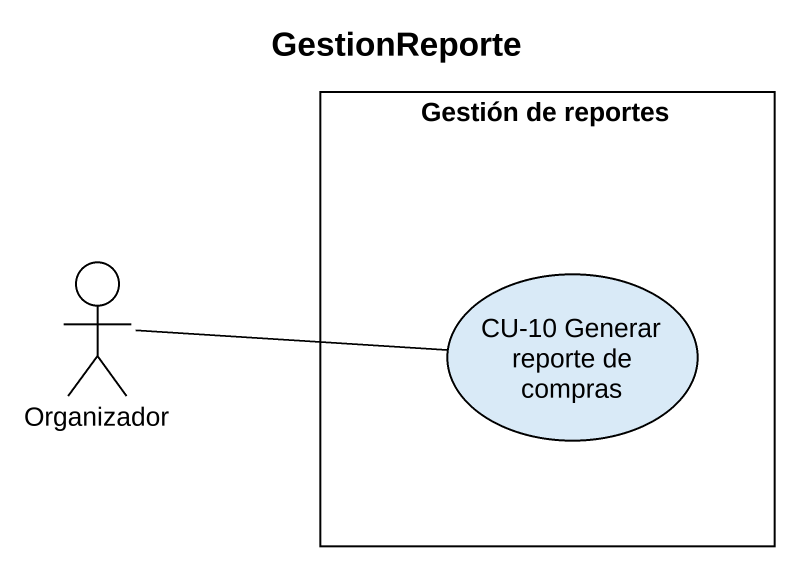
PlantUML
@startuml
title GestionReporte
rectangle "Gestión de reportes" as Gestión_de_reportes {
  usecase "CU-10 Generar reporte de compras" as CU_10_Generar_reporte_de
}
actor Organizador
Organizador -right- CU_10_Generar_reporte_de
@enduml
